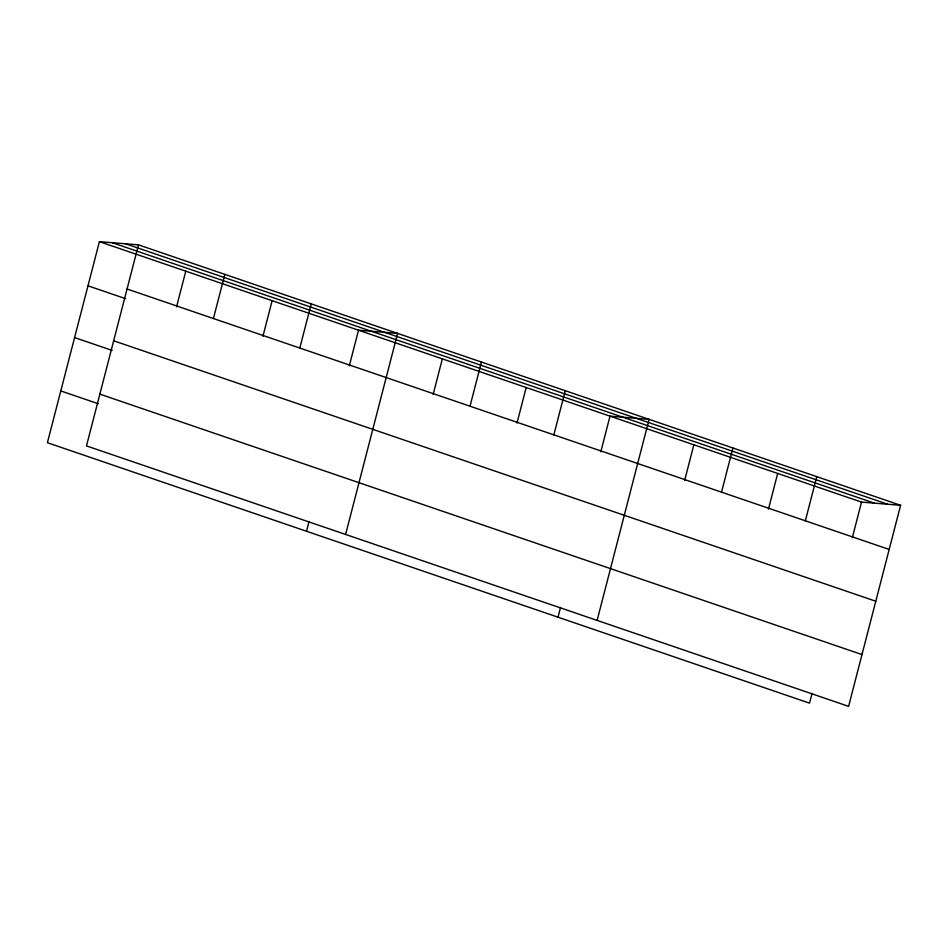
<?xml version="1.0" encoding="UTF-8"?>
<svg xmlns="http://www.w3.org/2000/svg" width="948" height="948" viewBox="0 0 948 948"><rect width="100%" height="100%" fill="white"/><g stroke="black" fill="none" stroke-linecap="round" stroke-linejoin="round"><path stroke-width="1.42" d="M138.479 244.857L86.481 445.904L848.602 706.343L900.6 505.296L138.479 244.857L99.398 241.657L47.4 442.704L809.521 703.143L812.057 693.355M176.565 306.785L185.772 271.164M213.43 318.528L224.854 274.375M262.94 336.291L272.147 300.682M299.805 348.046L311.228 303.893M306.524 531.259L309.06 521.459M349.302 365.81L358.522 330.2L397.603 333.4L345.605 534.459M433.141 394.463L442.349 358.854M470.018 406.206L481.43 362.053M516.98 423.104L526.187 387.495M553.845 434.859L565.269 390.706M558.016 617.195L560.552 607.407M600.807 451.758L610.014 416.148L649.096 419.348L597.11 620.407M684.646 480.411L693.853 444.79M721.511 492.154L732.934 448.001M768.473 509.052L777.68 473.443M805.35 520.808L816.761 476.643M852.311 537.706L861.519 502.096L900.6 505.296M125.586 243.802L887.707 504.241M112.291 242.712L874.412 503.151M99.398 241.657L861.519 502.096M127.056 289.01L889.177 549.449M87.974 285.81L125.586 298.667M113.665 340.782L875.786 601.233M74.584 337.583L112.196 350.44M99.872 394.131L861.993 654.57M60.791 390.931L98.402 403.789"/></g></svg>
